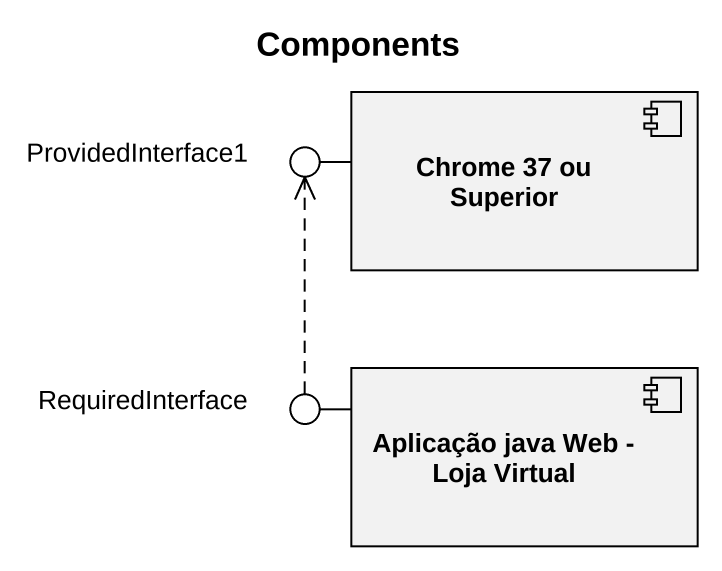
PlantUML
@startuml
title Components
() ProvidedInterface1
component "Chrome 37 ou Superior" as Chrome_37_ou_Superior
() RequiredInterface
component "Aplicação java Web - Loja Virtual" as Aplicação_java_Web_Loja
Chrome_37_ou_Superior -left- ProvidedInterface1
Aplicação_java_Web_Loja -left- RequiredInterface
RequiredInterface .up.> ProvidedInterface1
@enduml
